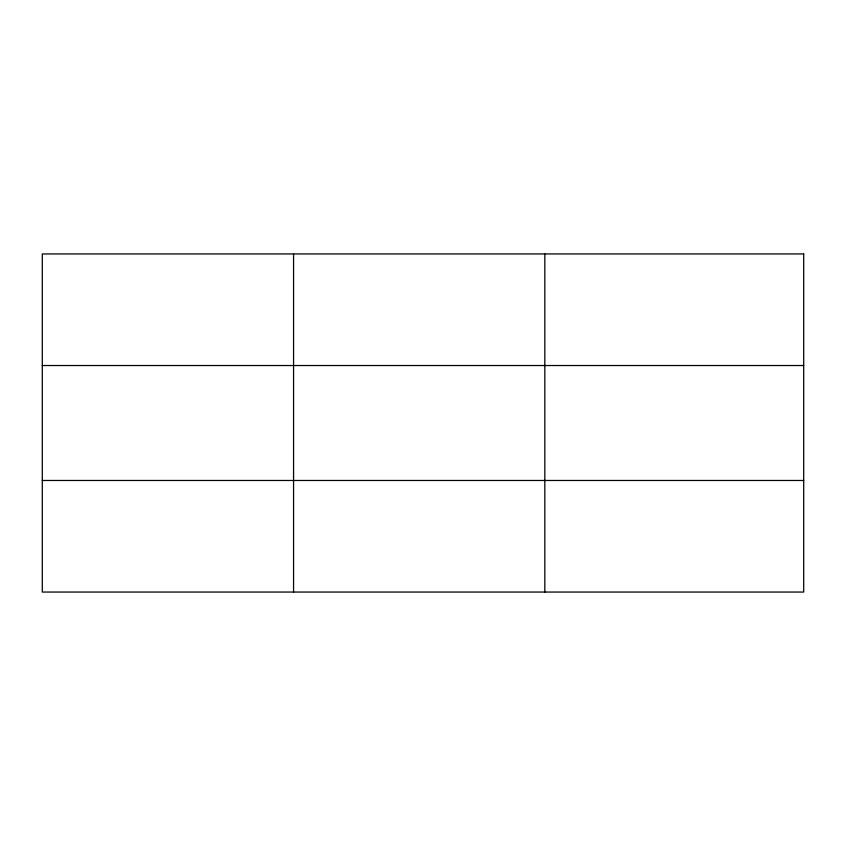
<?xml version="1.0" encoding="UTF-8"?>
<svg xmlns="http://www.w3.org/2000/svg" width="846" height="846" viewBox="0 0 846 846"><rect width="100%" height="100%" fill="white"/><g stroke="black" fill="none" stroke-linecap="round" stroke-linejoin="round"><path stroke-width="1.27" d="M293.562 253.948L293.562 592.052M544.824 253.948L544.824 592.052M42.3 365.525L803.7 365.525M42.3 480.475L803.7 480.475M803.7 253.948L803.7 592.052L42.3 592.052L42.3 253.948L803.7 253.948"/></g></svg>
